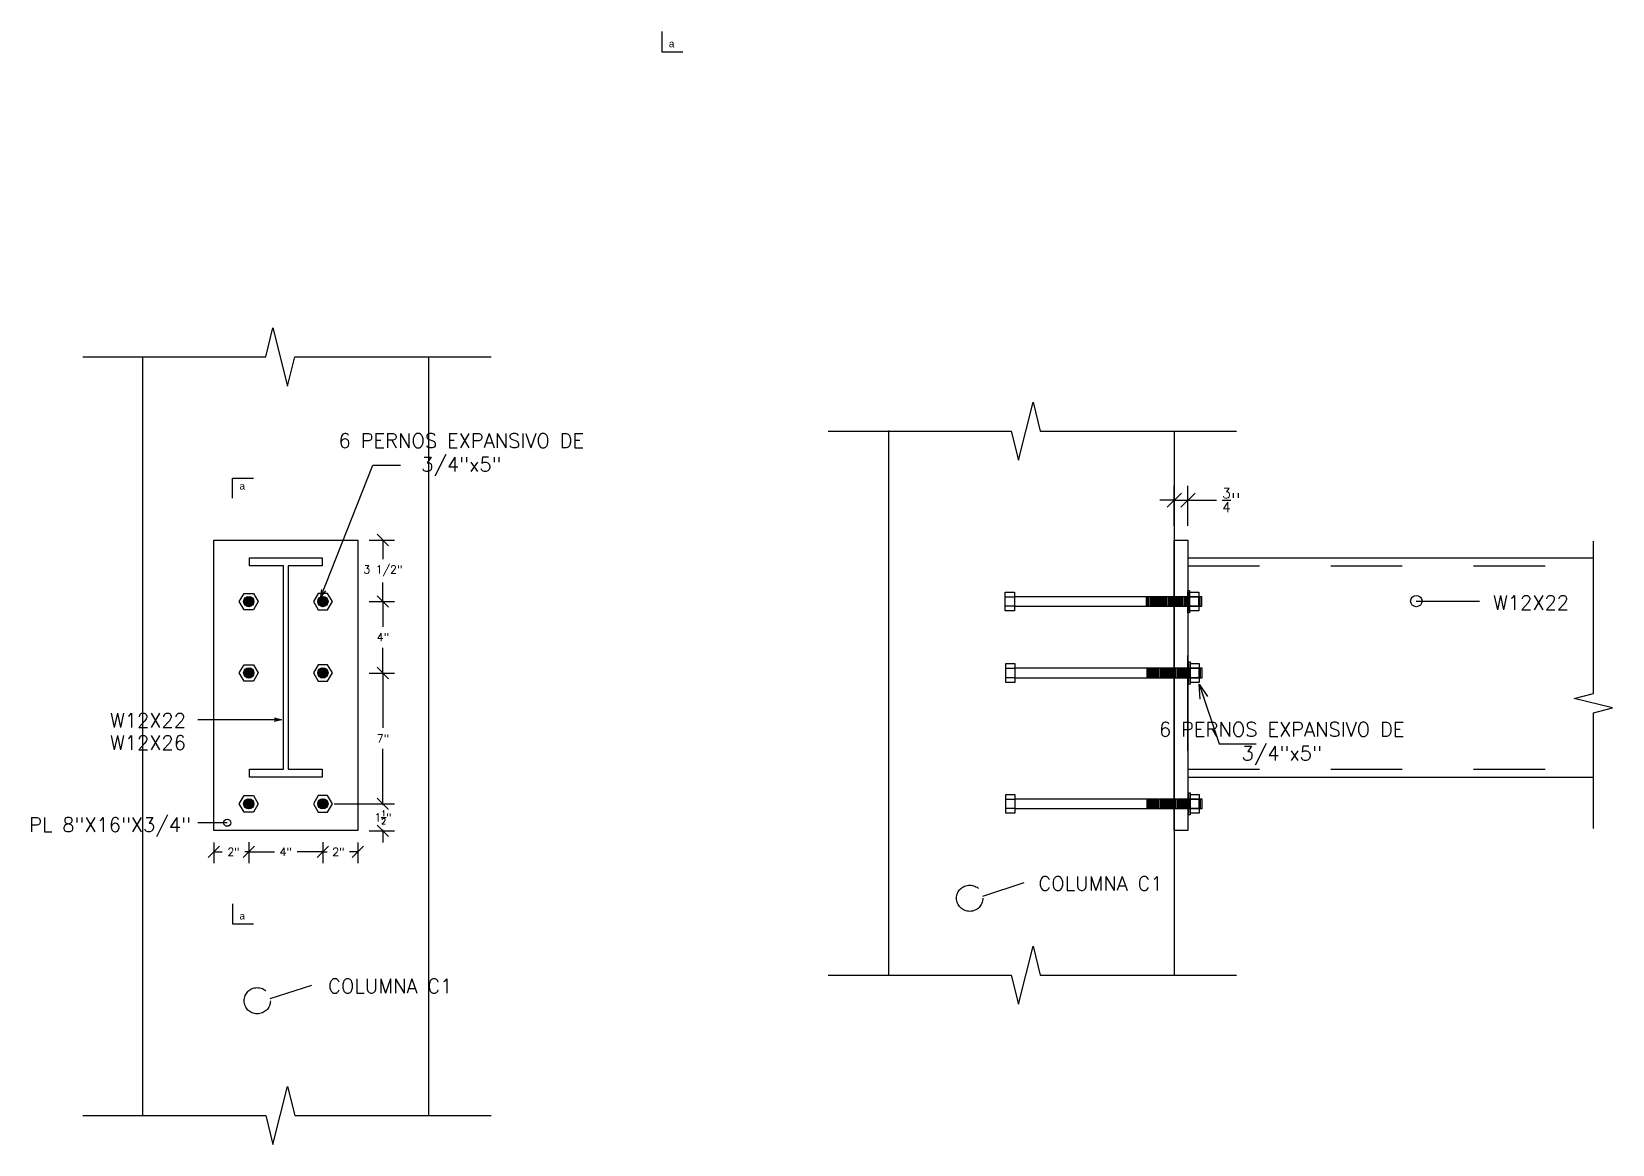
# Model space of a CAD drawing. Header units: metres. Extents: x -44 to 358, y -246 to 48.
# Drawn here: x 143.828 to 146.041, y 10.429 to 11.987 of the extents above; entities that cross this region are included whole.
import ezdxf

# ---------------------------------------------------------------- set-up
doc = ezdxf.new("R2010")
doc.units = ezdxf.units.M
doc.header["$LTSCALE"] = 0.3
doc.header["$PDMODE"] = 3
doc.linetypes.add('DASHED', pattern=[0.75, 0.5, -0.25])
doc.linetypes.add('HIDDEN2', pattern=[4.7625, 3.175, -1.5875])
for name, color, linetype in [('DEFAULT_DEFAULT', 7, 'Continuous'), ('DIMTEXTO', 4, 'Continuous'), ('GEOMETRY_BASE_PLATE', 7, 'Continuous'), ('GEOMETRY_CONNECTORS', 7, 'Continuous'), ('GEOMETRY_MEMBERS', 7, 'Continuous'), ('HATCH', 8, 'Continuous'), ('MEMBERS', 7, 'Continuous'), ('Vigas Perfil', 1, 'Continuous')]:
    doc.layers.add(name, color=color, linetype=linetype)
doc.styles.add('RomanS', font='romans.shx')
doc.styles.add('SMPLEX', font='simplex.shx')
doc.dimstyles.new('BD-08', dxfattribs={"dimscale": 0.08, "dimtxt": 0.14, "dimasz": 0.2, "dimexe": 0.2, "dimexo": 0.2, "dimgap": 0.1, "dimtad": 0, "dimtih": 1, "dimtoh": 1, "dimzin": 0, "dimdsep": 46, "dimtxsty": 'RomanS', "dimblk1": 'OBLIQUE', "dimblk2": 'OBLIQUE', "dimsah": 1, "dimcen": 0.2, "dimclrd": 4, "dimclre": 4, "dimclrt": 4, "dimadec": 0, "dimazin": 0, "dimtfac": 1, "dimtmove": 0, "dimatfit": 3, "dimldrblk": 'OPEN30', "dimfxl": 1, "dimtfill": 1, "dimtolj": 1, "dimtzin": 0, "dimarcsym": 0})
doc.dimstyles.new('D-10', dxfattribs={"dimscale": 0.1, "dimtxt": 0.2, "dimasz": 0.2, "dimexe": 0.2, "dimexo": 0.2, "dimgap": 0.1, "dimtad": 0, "dimtih": 1, "dimtoh": 1, "dimzin": 0, "dimdsep": 46, "dimtxsty": 'SMPLEX', "dimblk1": 'OBLIQUE', "dimblk2": 'OBLIQUE', "dimsah": 1, "dimcen": 0.2, "dimclrd": 4, "dimclre": 4, "dimclrt": 4, "dimadec": 0, "dimazin": 0, "dimtfac": 1, "dimtmove": 0, "dimatfit": 3, "dimldrblk": 'OPEN30', "dimfxl": 0.6, "dimfxlon": 1, "dimtolj": 1, "dimtzin": 0, "dimarcsym": 0})
doc.dimstyles.new('D-5', dxfattribs={"dimscale": 0.05, "dimtxt": 0.2, "dimasz": 0.2, "dimexe": 0.2, "dimexo": 0.2, "dimgap": 0.1, "dimtad": 0, "dimtih": 1, "dimtoh": 1, "dimzin": 0, "dimdsep": 46, "dimtxsty": 'SMPLEX', "dimblk1": 'OBLIQUE', "dimblk2": 'OBLIQUE', "dimsah": 1, "dimcen": 0.2, "dimclrd": 4, "dimclre": 4, "dimclrt": 4, "dimadec": 0, "dimazin": 0, "dimtfac": 1, "dimtmove": 0, "dimatfit": 3, "dimldrblk": 'OPEN30', "dimfxl": 0.2, "dimfxlon": 1, "dimtolj": 1, "dimtzin": 0, "dimarcsym": 0})
pattern_1 = [(315, (-585.2109843, 117.1273242), (-0.0010023238623, -0.0010023238623), [])]
pattern_2 = [(315, (-585.2109843, 117.0273242), (-0.0010023238623, -0.0010023238623), [])]
pattern_3 = [(315, (-585.2109843, 116.8440746), (-0.0010023238623, -0.0010023238623), [])]

# ---------------------------------------------------------------- blocks, each defined once
blk = doc.blocks.new('_OBLIQUE')
at = {"color": 0, "linetype": 'ByBlock'}
blk.add_line((-0.5, -0.5), (0.5, 0.5), dxfattribs=at)
blk = doc.blocks.new('_Open30')
at = {"color": 0, "lineweight": -2}
for p, q in [((-1, 0.27), (0, 0)), ((0, 0), (-1, -0.27)), ((0, 0), (-1, 0))]:
    blk.add_line(p, q, dxfattribs=at)
blk = doc.blocks.new('*D503')
at = {"layer": 'DEFPOINTS', "color": 0, "transparency": 16777216}
for p in [(144.1323, 10.8679, 0.0688), (144.2361, 10.8675, 0.0688), (144.1323, 10.8382)]:
    blk.add_point(p, dxfattribs=at)
at = {"layer": 'DIMTEXTO', "color": 4, "lineweight": -2, "transparency": 16777216}
for p, q in [((144.1323, 10.8519), (144.1323, 10.8222)), ((144.2361, 10.8515), (144.2361, 10.8222)), ((144.1323, 10.8382), (144.1685, 10.8382)), ((144.2361, 10.8382), (144.2, 10.8382))]:
    blk.add_line(p, q, dxfattribs=at)
at = {"layer": 'DIMTEXTO', "color": 4, "lineweight": -2, "transparency": 16777216, "xscale": 0.016, "yscale": 0.016, "zscale": 0.016, "rotation": 180}
blk.add_blockref('_OBLIQUE', (144.1323, 10.8382), dxfattribs=at)
at = {"layer": 'DIMTEXTO', "color": 4, "lineweight": -2, "transparency": 16777216, "xscale": 0.016, "yscale": 0.016, "zscale": 0.016}
blk.add_blockref('_OBLIQUE', (144.2361, 10.8382), dxfattribs=at)
at = {"layer": 'DIMTEXTO', "color": 4, "transparency": 16777216, "insert": (144.1842, 10.8382), "char_height": 0.0112, "attachment_point": 5, "style": 'RomanS', "bg_fill": 3, "box_fill_scale": 1.1, "bg_fill_color": 256, "bg_fill_true_color": 13158600, "bg_fill_transparency": 0}
blk.add_mtext('\\A1;4"', dxfattribs=at)
blk = doc.blocks.new('*D504')
at = {"layer": 'DEFPOINTS', "color": 0, "transparency": 16777216}
for p in [(144.0836, 10.8675, 0.0687), (144.1323, 10.8679, 0.0688), (144.0836, 10.8382)]:
    blk.add_point(p, dxfattribs=at)
at = {"layer": 'DIMTEXTO', "color": 4, "lineweight": -2, "transparency": 16777216}
for p, q in [((144.0836, 10.8515), (144.0836, 10.8222)), ((144.1323, 10.8519), (144.1323, 10.8222)), ((144.0836, 10.8382), (144.0953, 10.8382)), ((144.1323, 10.8382), (144.1268, 10.8382))]:
    blk.add_line(p, q, dxfattribs=at)
at = {"layer": 'DIMTEXTO', "color": 4, "lineweight": -2, "transparency": 16777216, "xscale": 0.016, "yscale": 0.016, "zscale": 0.016, "rotation": 180}
blk.add_blockref('_OBLIQUE', (144.0836, 10.8382), dxfattribs=at)
at = {"layer": 'DIMTEXTO', "color": 4, "lineweight": -2, "transparency": 16777216, "xscale": 0.016, "yscale": 0.016, "zscale": 0.016}
blk.add_blockref('_OBLIQUE', (144.1323, 10.8382), dxfattribs=at)
at = {"layer": 'DIMTEXTO', "color": 4, "transparency": 16777216, "insert": (144.111, 10.8382), "char_height": 0.0112, "attachment_point": 5, "style": 'RomanS', "bg_fill": 3, "box_fill_scale": 1.1, "bg_fill_color": 256, "bg_fill_true_color": 13158600, "bg_fill_transparency": 0}
blk.add_mtext('\\A1;2"', dxfattribs=at)
blk = doc.blocks.new('*D505')
at = {"layer": 'DEFPOINTS', "color": 0, "transparency": 16777216}
for p in [(144.2361, 10.8679, 0.0688), (144.2849, 10.8675, 0.0688), (144.2361, 10.8382)]:
    blk.add_point(p, dxfattribs=at)
at = {"layer": 'DIMTEXTO', "color": 4, "lineweight": -2, "transparency": 16777216}
for p, q in [((144.2361, 10.8519), (144.2361, 10.8222)), ((144.2849, 10.8515), (144.2849, 10.8222)), ((144.2361, 10.8382), (144.2421, 10.8382)), ((144.2849, 10.8382), (144.2736, 10.8382))]:
    blk.add_line(p, q, dxfattribs=at)
at = {"layer": 'DIMTEXTO', "color": 4, "lineweight": -2, "transparency": 16777216, "xscale": 0.016, "yscale": 0.016, "zscale": 0.016, "rotation": 180}
blk.add_blockref('_OBLIQUE', (144.2361, 10.8382), dxfattribs=at)
at = {"layer": 'DIMTEXTO', "color": 4, "lineweight": -2, "transparency": 16777216, "xscale": 0.016, "yscale": 0.016, "zscale": 0.016}
blk.add_blockref('_OBLIQUE', (144.2849, 10.8382), dxfattribs=at)
at = {"layer": 'DIMTEXTO', "color": 4, "transparency": 16777216, "insert": (144.2579, 10.8382), "char_height": 0.0112, "attachment_point": 5, "style": 'RomanS', "bg_fill": 3, "box_fill_scale": 1.1, "bg_fill_color": 256, "bg_fill_true_color": 13158600, "bg_fill_transparency": 0}
blk.add_mtext('\\A1;2"', dxfattribs=at)
blk = doc.blocks.new('*D506')
at = {"layer": 'DEFPOINTS', "color": 0, "transparency": 16777216}
for p in [(144.2849, 11.2748, 0.0163), (144.2849, 11.1886, 0.0163), (144.3202, 11.1886)]:
    blk.add_point(p, dxfattribs=at)
at = {"layer": 'DIMTEXTO', "color": 4, "lineweight": -2, "transparency": 16777216}
for p, q in [((144.3009, 11.2748), (144.3362, 11.2748)), ((144.3202, 11.2748), (144.3202, 11.2482)), ((144.3202, 11.1886), (144.3202, 11.2152)), ((144.3009, 11.1886), (144.3362, 11.1886))]:
    blk.add_line(p, q, dxfattribs=at)
at = {"layer": 'DIMTEXTO', "color": 4, "lineweight": -2, "transparency": 16777216, "xscale": 0.016, "yscale": 0.016, "zscale": 0.016}
for p, rotation in [((144.3202, 11.2748), 90), ((144.3202, 11.1886), 270)]:
    blk.add_blockref('_OBLIQUE', p, dxfattribs=dict(at, rotation=rotation))
at = {"layer": 'DIMTEXTO', "color": 4, "transparency": 16777216, "insert": (144.3202, 11.2317), "char_height": 0.0112, "attachment_point": 5, "style": 'RomanS', "bg_fill": 3, "box_fill_scale": 1.1, "bg_fill_color": 256, "bg_fill_true_color": 13158600, "bg_fill_transparency": 0}
blk.add_mtext('\\A1;3 1/2"', dxfattribs=at)
blk = doc.blocks.new('*D507')
at = {"layer": 'DEFPOINTS', "color": 0, "transparency": 16777216}
for p in [(144.2849, 11.1886, 0.0163), (144.2849, 11.0886, 0.0163), (144.3202, 11.0886)]:
    blk.add_point(p, dxfattribs=at)
at = {"layer": 'DIMTEXTO', "color": 4, "lineweight": -2, "transparency": 16777216}
for p, q in [((144.3009, 11.1886), (144.3362, 11.1886)), ((144.3202, 11.1886), (144.3202, 11.1533)), ((144.3202, 11.0886), (144.3202, 11.124)), ((144.3009, 11.0886), (144.3362, 11.0886))]:
    blk.add_line(p, q, dxfattribs=at)
at = {"layer": 'DIMTEXTO', "color": 4, "lineweight": -2, "transparency": 16777216, "xscale": 0.016, "yscale": 0.016, "zscale": 0.016}
for p, rotation in [((144.3202, 11.1886), 90), ((144.3202, 11.0886), 270)]:
    blk.add_blockref('_OBLIQUE', p, dxfattribs=dict(at, rotation=rotation))
at = {"layer": 'DIMTEXTO', "color": 4, "transparency": 16777216, "insert": (144.3202, 11.1386), "char_height": 0.0112, "attachment_point": 5, "style": 'RomanS', "bg_fill": 3, "box_fill_scale": 1.1, "bg_fill_color": 256, "bg_fill_true_color": 13158600, "bg_fill_transparency": 0}
blk.add_mtext('\\A1;4"', dxfattribs=at)
blk = doc.blocks.new('*D508')
at = {"layer": 'DEFPOINTS', "color": 0, "transparency": 16777216}
for p in [(144.2849, 11.0886, 0.0163), (144.3202, 11.0886), (144.2361, 10.9054, 0.0163)]:
    blk.add_point(p, dxfattribs=at)
at = {"layer": 'DIMTEXTO', "color": 4, "lineweight": -2, "transparency": 16777216}
for p, q in [((144.3009, 11.0886), (144.3362, 11.0886)), ((144.3202, 11.0886), (144.3202, 11.0117)), ((144.3202, 10.9054), (144.3202, 10.9824)), ((144.2521, 10.9054), (144.3362, 10.9054))]:
    blk.add_line(p, q, dxfattribs=at)
at = {"layer": 'DIMTEXTO', "color": 4, "lineweight": -2, "transparency": 16777216, "xscale": 0.016, "yscale": 0.016, "zscale": 0.016}
for p, rotation in [((144.3202, 11.0886), 90), ((144.3202, 10.9054), 270)]:
    blk.add_blockref('_OBLIQUE', p, dxfattribs=dict(at, rotation=rotation))
at = {"layer": 'DIMTEXTO', "color": 4, "transparency": 16777216, "insert": (144.3202, 10.997), "char_height": 0.0112, "attachment_point": 5, "style": 'RomanS', "bg_fill": 3, "box_fill_scale": 1.1, "bg_fill_color": 256, "bg_fill_true_color": 13158600, "bg_fill_transparency": 0}
blk.add_mtext('\\A1;7"', dxfattribs=at)
blk = doc.blocks.new('*D509')
at = {"layer": 'DEFPOINTS', "color": 0, "transparency": 16777216}
for p in [(144.2361, 10.9054, 0.0163), (144.2849, 10.8675, 0.0163)]:
    blk.add_point(p, dxfattribs=at)
at = {"layer": 'DIMTEXTO', "color": 4, "lineweight": -2, "transparency": 16777216}
for p, q in [((144.3202, 10.9054), (144.3202, 10.9214)), ((144.2521, 10.9054), (144.3362, 10.9054)), ((144.3202, 10.9054), (144.3202, 10.9036)), ((144.3009, 10.8675), (144.3362, 10.8675)), ((144.3202, 10.8675), (144.3202, 10.8693)), ((144.3202, 10.8675), (144.3202, 10.8515))]:
    blk.add_line(p, q, dxfattribs=at)
at = {"layer": 'DIMTEXTO', "color": 4, "lineweight": -2, "transparency": 16777216, "xscale": 0.016, "yscale": 0.016, "zscale": 0.016}
for p, rotation in [((144.3202, 10.9054), 270), ((144.3202, 10.8675), 90)]:
    blk.add_blockref('_OBLIQUE', p, dxfattribs=dict(at, rotation=rotation))
at = {"layer": 'DIMTEXTO', "color": 4, "transparency": 16777216, "insert": (144.3202, 10.8865), "char_height": 0.0112, "attachment_point": 5, "style": 'RomanS', "bg_fill": 3, "box_fill_scale": 1.1, "bg_fill_color": 256, "bg_fill_true_color": 13158600, "bg_fill_transparency": 0}
blk.add_mtext('\\A1;1{\\H0.7x;\\S1/2;}"', dxfattribs=at)
at = {"layer": 'DEFPOINTS', "color": 0, "transparency": 16777216}
blk.add_point((144.3202, 10.8675), dxfattribs=at)
blk = doc.blocks.new('*D511')
at = {"layer": 'DEFPOINTS', "color": 0, "transparency": 16777216}
for p in [(145.4471, 11.3306), (145.428, 11.2748), (145.4471, 11.2748)]:
    blk.add_point(p, dxfattribs=at)
at = {"layer": 'DIMTEXTO', "color": 4, "lineweight": -2, "transparency": 16777216}
for p, q in [((145.428, 11.3306), (145.408, 11.3306)), ((145.428, 11.2948), (145.428, 11.3506)), ((145.428, 11.3306), (145.4471, 11.3306)), ((145.4471, 11.2948), (145.4471, 11.3506)), ((145.4471, 11.3306), (145.4871, 11.3306))]:
    blk.add_line(p, q, dxfattribs=at)
at = {"layer": 'DIMTEXTO', "color": 4, "lineweight": -2, "transparency": 16777216, "xscale": 0.02, "yscale": 0.02, "zscale": 0.02}
blk.add_blockref('_OBLIQUE', (145.428, 11.3306), dxfattribs=at)
at = {"layer": 'DIMTEXTO', "color": 4, "lineweight": -2, "transparency": 16777216, "xscale": 0.02, "yscale": 0.02, "zscale": 0.02, "rotation": 180}
blk.add_blockref('_OBLIQUE', (145.4471, 11.3306), dxfattribs=at)
at = {"layer": 'DIMTEXTO', "color": 4, "transparency": 16777216, "insert": (145.5079, 11.3306), "char_height": 0.02, "attachment_point": 5, "style": 'SMPLEX'}
blk.add_mtext('\\A1;{\\H0.7x;\\S3/4;}"', dxfattribs=at)

msp = doc.modelspace()

# ---------------------------------------------------------------- hatches: boundary and pattern name
at = {"layer": 'HATCH'}
h = msp.add_hatch(dxfattribs=at)
h.set_pattern_fill('ANSI31', color=8, scale=0.01134, style=0)
h.set_pattern_definition(pattern_1)
h.paths.add_polyline_path([(144.1251202, 11.1886491), (144.139522, 11.1886491, -1)])
h.paths.add_polyline_path([(144.139522, 11.1886491), (144.1251202, 11.1886491, -1)])
h = msp.add_hatch(dxfattribs=at)
h.set_pattern_fill('ANSI31', color=8, scale=0.01134, style=0)
h.set_pattern_definition(pattern_1)
h.paths.add_polyline_path([(144.243347, 11.1886491), (144.2289452, 11.1886491, 1)])
h.paths.add_polyline_path([(144.2289452, 11.1886491), (144.243347, 11.1886491, 1)])
h = msp.add_hatch(dxfattribs=at)
h.set_pattern_fill('ANSI31', color=8, scale=0.01134, style=0)
h.set_pattern_definition(pattern_2)
h.paths.add_polyline_path([(144.1251202, 11.0886491), (144.139522, 11.0886491, -1)])
h.paths.add_polyline_path([(144.139522, 11.0886491), (144.1251202, 11.0886491, -1)])
h = msp.add_hatch(dxfattribs=at)
h.set_pattern_fill('ANSI31', color=8, scale=0.01134, style=0)
h.set_pattern_definition(pattern_2)
h.paths.add_polyline_path([(144.243347, 11.0886491), (144.2289452, 11.0886491, 1)])
h.paths.add_polyline_path([(144.2289452, 11.0886491), (144.243347, 11.0886491, 1)])
h = msp.add_hatch(dxfattribs=at)
h.set_pattern_fill('ANSI31', color=8, scale=0.01134, style=0)
h.set_pattern_definition(pattern_3)
h.paths.add_polyline_path([(144.1251202, 10.9053996), (144.139522, 10.9053996, -1)])
h.paths.add_polyline_path([(144.139522, 10.9053996), (144.1251202, 10.9053996, -1)])
h = msp.add_hatch(dxfattribs=at)
h.set_pattern_fill('ANSI31', color=8, scale=0.01134, style=0)
h.set_pattern_definition(pattern_3)
h.paths.add_polyline_path([(144.243347, 10.9053996), (144.2289452, 10.9053996, 1)])
h.paths.add_polyline_path([(144.2289452, 10.9053996), (144.243347, 10.9053996, 1)])

# ---------------------------------------------------------------- linework, layer by layer
at = {"layer": 'DEFAULT_DEFAULT', "color": 31, "linetype": 'Continuous', "ltscale": 0.1}
for p, q in [((145.1913208, 11.2018651), (145.2041795, 11.2018651)), ((145.1913208, 11.1754332), (145.1913208, 11.2018651)), ((145.2041795, 11.2018651), (145.2041795, 11.1754332)), ((145.447067, 11.2042225), (145.4494959, 11.2042225)), ((145.447067, 11.1730758), (145.447067, 11.2042225)), ((145.4494959, 11.2042225), (145.4494959, 11.1730758)), ((145.4494959, 11.2018651), (145.4623547, 11.2018651)), ((145.4494959, 11.1754332), (145.4494959, 11.2018651)), ((145.4623547, 11.2018651), (145.4623547, 11.1754332)), ((145.1913208, 11.1952571), (145.2041795, 11.1952571)), ((145.1913208, 11.1820412), (145.1913208, 11.1952571)), ((145.2041795, 11.1820412), (145.1913208, 11.1820412)), ((145.2041795, 11.1754332), (145.1913208, 11.1754332)), ((145.2041795, 11.1957929), (145.447067, 11.1957929)), ((145.2041795, 11.1952571), (145.2041795, 11.1820412)), ((145.447067, 11.1815054), (145.2041795, 11.1815054)), ((145.3892264, 11.1815054), (145.3892264, 11.1957929)), ((145.3911316, 11.1815054), (145.3911316, 11.1957929)), ((145.3930365, 11.1815054), (145.3930365, 11.1957929)), ((145.3949414, 11.1815054), (145.3949414, 11.1957929)), ((145.3968466, 11.1815054), (145.3968466, 11.1957929)), ((145.3987515, 11.1815054), (145.3987515, 11.1957929)), ((145.4006564, 11.1815054), (145.4006564, 11.1957929)), ((145.4025616, 11.1815054), (145.4025616, 11.1957929)), ((145.4044665, 11.1815054), (145.4044665, 11.1957929)), ((145.4063714, 11.1815054), (145.4063714, 11.1957929)), ((145.4082766, 11.1815054), (145.4082766, 11.1957929)), ((145.4101815, 11.1815054), (145.4101815, 11.1957929)), ((145.4120864, 11.1815054), (145.4120864, 11.1957929)), ((145.4139916, 11.1815054), (145.4139916, 11.1957929)), ((145.4158965, 11.1815054), (145.4158965, 11.1957929)), ((145.4178014, 11.1815054), (145.4178014, 11.1957929)), ((145.4197066, 11.1815054), (145.4197066, 11.1957929)), ((145.4216115, 11.1815054), (145.4216115, 11.1957929)), ((145.4235164, 11.1815054), (145.4235164, 11.1957929)), ((145.4254216, 11.1815054), (145.4254216, 11.1957929)), ((145.4273265, 11.1815054), (145.4273265, 11.1957929)), ((145.4292314, 11.1815054), (145.4292314, 11.1957929)), ((145.4311366, 11.1815054), (145.4311366, 11.1957929)), ((145.4330415, 11.1815054), (145.4330415, 11.1957929)), ((145.4349464, 11.1815054), (145.4349464, 11.1957929)), ((145.4368516, 11.1815054), (145.4368516, 11.1957929)), ((145.4387565, 11.1815054), (145.4387565, 11.1957929)), ((145.4406614, 11.1815054), (145.4406614, 11.1957929)), ((145.4425666, 11.1815054), (145.4425666, 11.1957929)), ((145.4444715, 11.1815054), (145.4444715, 11.1957929)), ((145.4463764, 11.1815054), (145.4463764, 11.1957929)), ((145.447067, 11.1957929), (145.447067, 11.1815054)), ((145.4494959, 11.1952571), (145.4623547, 11.1952571)), ((145.4494959, 11.1820412), (145.4494959, 11.1952571)), ((145.4623547, 11.1820412), (145.4494959, 11.1820412)), ((145.4623547, 11.1754332), (145.4494959, 11.1754332)), ((145.4623547, 11.1957929), (145.4659265, 11.1957929)), ((145.4623547, 11.1815054), (145.4623547, 11.1957929)), ((145.4623547, 11.1952571), (145.4623547, 11.1820412)), ((145.4659265, 11.1815054), (145.4623547, 11.1815054)), ((145.4640216, 11.1815054), (145.4640216, 11.1957929)), ((145.4659265, 11.1957929), (145.4659265, 11.1815054)), ((145.4494959, 11.1730758), (145.447067, 11.1730758)), ((145.1920114, 11.1018651), (145.2048701, 11.1018651)), ((145.1920114, 11.0754332), (145.1920114, 11.1018651)), ((145.1920114, 11.0952571), (145.2048701, 11.0952571)), ((145.1920114, 11.0820412), (145.1920114, 11.0952571)), ((145.2048701, 11.1018651), (145.2048701, 11.0754332)), ((145.2048701, 11.0957929), (145.4477576, 11.0957929)), ((145.2048701, 11.0952571), (145.2048701, 11.0820412)), ((145.389917, 11.0815054), (145.389917, 11.0957929)), ((145.3918222, 11.0815054), (145.3918222, 11.0957929)), ((145.3937271, 11.0815054), (145.3937271, 11.0957929)), ((145.395632, 11.0815054), (145.395632, 11.0957929)), ((145.3975372, 11.0815054), (145.3975372, 11.0957929)), ((145.3994421, 11.0815054), (145.3994421, 11.0957929)), ((145.401347, 11.0815054), (145.401347, 11.0957929)), ((145.4032522, 11.0815054), (145.4032522, 11.0957929)), ((145.4051571, 11.0815054), (145.4051571, 11.0957929)), ((145.407062, 11.0815054), (145.407062, 11.0957929)), ((145.4089672, 11.0815054), (145.4089672, 11.0957929)), ((145.4108721, 11.0815054), (145.4108721, 11.0957929)), ((145.412777, 11.0815054), (145.412777, 11.0957929)), ((145.4146822, 11.0815054), (145.4146822, 11.0957929)), ((145.4165871, 11.0815054), (145.4165871, 11.0957929)), ((145.418492, 11.0815054), (145.418492, 11.0957929)), ((145.4203972, 11.0815054), (145.4203972, 11.0957929)), ((145.4223021, 11.0815054), (145.4223021, 11.0957929)), ((145.424207, 11.0815054), (145.424207, 11.0957929)), ((145.4261122, 11.0815054), (145.4261122, 11.0957929)), ((145.4280171, 11.0815054), (145.4280171, 11.0957929)), ((145.429922, 11.0815054), (145.429922, 11.0957929)), ((145.4318272, 11.0815054), (145.4318272, 11.0957929)), ((145.4337321, 11.0815054), (145.4337321, 11.0957929)), ((145.435637, 11.0815054), (145.435637, 11.0957929)), ((145.4375422, 11.0815054), (145.4375422, 11.0957929)), ((145.4394471, 11.0815054), (145.4394471, 11.0957929)), ((145.441352, 11.0815054), (145.441352, 11.0957929)), ((145.4432572, 11.0815054), (145.4432572, 11.0957929)), ((145.4451621, 11.0815054), (145.4451621, 11.0957929)), ((145.447067, 11.0815054), (145.447067, 11.0957929)), ((145.4477576, 11.1042225), (145.4501865, 11.1042225)), ((145.4477576, 11.0730758), (145.4477576, 11.1042225)), ((145.4477576, 11.0957929), (145.4477576, 11.0815054)), ((145.4501865, 11.1042225), (145.4501865, 11.0730758)), ((145.4501865, 11.1018651), (145.4630453, 11.1018651)), ((145.4501865, 11.0754332), (145.4501865, 11.1018651)), ((145.4501865, 11.0952571), (145.4630453, 11.0952571)), ((145.4501865, 11.0820412), (145.4501865, 11.0952571)), ((145.4630453, 11.1018651), (145.4630453, 11.0754332)), ((145.4630453, 11.0957929), (145.4666171, 11.0957929)), ((145.4630453, 11.0815054), (145.4630453, 11.0957929)), ((145.4630453, 11.0952571), (145.4630453, 11.0820412)), ((145.4647122, 11.0815054), (145.4647122, 11.0957929)), ((145.4666171, 11.0957929), (145.4666171, 11.0815054)), ((145.2048701, 11.0820412), (145.1920114, 11.0820412)), ((145.2048701, 11.0754332), (145.1920114, 11.0754332)), ((145.4477576, 11.0815054), (145.2048701, 11.0815054)), ((145.4501865, 11.0730758), (145.4477576, 11.0730758)), ((145.4630453, 11.0820412), (145.4501865, 11.0820412)), ((145.4630453, 11.0754332), (145.4501865, 11.0754332)), ((145.4666171, 11.0815054), (145.4630453, 11.0815054)), ((145.1920114, 10.9186155), (145.2048701, 10.9186155)), ((145.1920114, 10.8921836), (145.1920114, 10.9186155)), ((145.1920114, 10.9120075), (145.2048701, 10.9120075)), ((145.1920114, 10.8987916), (145.1920114, 10.9120075)), ((145.2048701, 10.9186155), (145.2048701, 10.8921836)), ((145.2048701, 10.9125433), (145.4477576, 10.9125433)), ((145.2048701, 10.9120075), (145.2048701, 10.8987916)), ((145.389917, 10.8982558), (145.389917, 10.9125433)), ((145.3918222, 10.8982558), (145.3918222, 10.9125433)), ((145.3937271, 10.8982558), (145.3937271, 10.9125433)), ((145.395632, 10.8982558), (145.395632, 10.9125433)), ((145.3975372, 10.8982558), (145.3975372, 10.9125433)), ((145.3994421, 10.8982558), (145.3994421, 10.9125433)), ((145.401347, 10.8982558), (145.401347, 10.9125433)), ((145.4032522, 10.8982558), (145.4032522, 10.9125433)), ((145.4051571, 10.8982558), (145.4051571, 10.9125433)), ((145.407062, 10.8982558), (145.407062, 10.9125433)), ((145.4089672, 10.8982558), (145.4089672, 10.9125433)), ((145.4108721, 10.8982558), (145.4108721, 10.9125433)), ((145.412777, 10.8982558), (145.412777, 10.9125433)), ((145.4146822, 10.8982558), (145.4146822, 10.9125433)), ((145.4165871, 10.8982558), (145.4165871, 10.9125433)), ((145.418492, 10.8982558), (145.418492, 10.9125433)), ((145.4203972, 10.8982558), (145.4203972, 10.9125433)), ((145.4223021, 10.8982558), (145.4223021, 10.9125433)), ((145.424207, 10.8982558), (145.424207, 10.9125433)), ((145.4261122, 10.8982558), (145.4261122, 10.9125433)), ((145.4280171, 10.8982558), (145.4280171, 10.9125433)), ((145.429922, 10.8982558), (145.429922, 10.9125433)), ((145.4318272, 10.8982558), (145.4318272, 10.9125433)), ((145.4337321, 10.8982558), (145.4337321, 10.9125433)), ((145.435637, 10.8982558), (145.435637, 10.9125433)), ((145.4375422, 10.8982558), (145.4375422, 10.9125433)), ((145.4394471, 10.8982558), (145.4394471, 10.9125433)), ((145.441352, 10.8982558), (145.441352, 10.9125433)), ((145.4432572, 10.8982558), (145.4432572, 10.9125433)), ((145.4451621, 10.8982558), (145.4451621, 10.9125433)), ((145.447067, 10.8982558), (145.447067, 10.9125433)), ((145.4477576, 10.920973), (145.4501865, 10.920973)), ((145.4477576, 10.8898262), (145.4477576, 10.920973)), ((145.4477576, 10.9125433), (145.4477576, 10.8982558)), ((145.4501865, 10.920973), (145.4501865, 10.8898262)), ((145.4501865, 10.9186155), (145.4630453, 10.9186155)), ((145.4501865, 10.8921836), (145.4501865, 10.9186155)), ((145.4501865, 10.9120075), (145.4630453, 10.9120075)), ((145.4501865, 10.8987916), (145.4501865, 10.9120075)), ((145.4630453, 10.9186155), (145.4630453, 10.8921836)), ((145.4630453, 10.9125433), (145.4666171, 10.9125433)), ((145.4630453, 10.8982558), (145.4630453, 10.9125433)), ((145.4630453, 10.9120075), (145.4630453, 10.8987916)), ((145.4647122, 10.8982558), (145.4647122, 10.9125433)), ((145.4666171, 10.9125433), (145.4666171, 10.8982558)), ((145.2048701, 10.8987916), (145.1920114, 10.8987916)), ((145.2048701, 10.8921836), (145.1920114, 10.8921836)), ((145.4477576, 10.8982558), (145.2048701, 10.8982558)), ((145.4501865, 10.8898262), (145.4477576, 10.8898262)), ((145.4630453, 10.8987916), (145.4501865, 10.8987916)), ((145.4630453, 10.8921836), (145.4501865, 10.8921836)), ((145.4666171, 10.8982558), (145.4630453, 10.8982558))]:
    msp.add_line(p, q, dxfattribs=at)
at = {"layer": 'DEFAULT_DEFAULT', "color": 31, "linetype": 'DASHED', "ltscale": 0.1}
for p, q in [((145.447067, 11.1957929), (145.4623547, 11.1957929)), ((145.447067, 11.1815054), (145.447067, 11.1957929)), ((145.4623547, 11.1815054), (145.447067, 11.1815054)), ((145.4623547, 11.1957929), (145.4623547, 11.1815054)), ((145.4477576, 11.0957929), (145.4630453, 11.0957929)), ((145.4477576, 11.0815054), (145.4477576, 11.0957929)), ((145.4630453, 11.0957929), (145.4630453, 11.0815054)), ((145.4630453, 11.0815054), (145.4477576, 11.0815054)), ((145.4477576, 10.9125433), (145.4630453, 10.9125433)), ((145.4477576, 10.8982558), (145.4477576, 10.9125433)), ((145.4630453, 10.9125433), (145.4630453, 10.8982558)), ((145.4630453, 10.8982558), (145.4477576, 10.8982558))]:
    msp.add_line(p, q, dxfattribs=at)
at = {"layer": 'DIMTEXTO', "color": 6}
for p, q in [((144.7104392, 11.9866716, 0.0055431), (144.7104392, 11.9585483, 0.0055431)), ((144.7104392, 11.9585483, 0.0055431), (144.7398746, 11.9585483, 0.0055431)), ((144.1093979, 11.3334155, 0.0055431), (144.1093979, 11.3615388, 0.0055431)), ((144.1093979, 11.3615388, 0.0055431), (144.1388332, 11.3615388, 0.0055431)), ((144.1093979, 10.7654241, 0.0055431), (144.1093979, 10.7373008, 0.0055431)), ((144.1093979, 10.7373008, 0.0055431), (144.1388332, 10.7373008, 0.0055431))]:
    msp.add_line(p, q, dxfattribs=at)
at = {"layer": 'DIMTEXTO'}
msp.add_line((144.3060432, 11.3796418, 0.0275833), (144.3449254, 11.3796418, 0.0275833), dxfattribs=at)
at = {"layer": 'DIMTEXTO', "linetype": 'HIDDEN2'}
for p, q in [((145.1598024, 10.7761946, 0.01224), (145.2180565, 10.7952684, -0.0314944)), ((144.1623677, 10.6326454, 0.01224), (144.2206219, 10.6517193, -0.0314944))]:
    msp.add_line(p, q, dxfattribs=at)
at = {"layer": 'DIMTEXTO', "linetype": 'HIDDEN2', "ltscale": 0.02}
for centre in [(145.141644, 10.7732522, 0.01224), (144.1442094, 10.6297031, 0.01224)]:
    msp.add_circle(centre, 0.0183952, dxfattribs=at)
at = {"layer": 'GEOMETRY_BASE_PLATE', "color": 139, "linetype": 'Continuous', "ltscale": 0.1}
for p, q in [((145.0280126, 11.4279946), (145.0280126, 10.6653306)), ((145.428017, 11.4273307), (145.428017, 10.6653306))]:
    msp.add_line(p, q, dxfattribs=at)
at = {"layer": 'GEOMETRY_CONNECTORS', "color": 82, "linetype": 'Continuous', "ltscale": 0.1}
for p, q in [((145.428017, 10.8678996), (145.428017, 11.2747616)), ((145.428017, 11.2747616), (145.447067, 11.2747616)), ((145.447067, 11.2747616), (145.447067, 10.8678996)), ((145.447067, 10.8678996), (145.428017, 10.8678996))]:
    msp.add_line(p, q, dxfattribs=at)
at = {"layer": 'GEOMETRY_MEMBERS', "color": 141, "linetype": 'Continuous', "ltscale": 0.1}
for p, q in [((146.0146366, 11.0596657), (146.0146366, 11.2731999)), ((145.447067, 10.9796557), (145.447067, 11.1130057)), ((145.9879666, 11.0529982), (146.0146366, 11.0596657)), ((146.0413066, 11.0396632), (145.9879666, 11.0529982)), ((146.0146366, 11.0329957), (146.0413066, 11.0396632)), ((146.0146366, 10.8708647), (146.0146366, 11.0329957))]:
    msp.add_line(p, q, dxfattribs=at)
at = {"layer": 'GEOMETRY_MEMBERS', "color": 141, "linetype": 'DASHED', "ltscale": 0.1}
for p, q in [((145.447067, 11.2386491), (146.0029527, 11.2386491)), ((145.447067, 10.9540121), (146.0146366, 10.9540121))]:
    msp.add_line(p, q, dxfattribs=at)
at = {"layer": 'HATCH'}
for p, q in [((143.9842314, 10.4692038), (143.9842314, 11.531079)), ((144.3842358, 10.4692038), (144.3842358, 11.531079))]:
    msp.add_line(p, q, dxfattribs=at)
at = {"layer": 'HATCH', "color": 1}
for points in [[(144.1455643, 11.1886491), (144.1389427, 11.1771802), (144.1256995, 11.1771802), (144.1190779, 11.1886491), (144.1256995, 11.2001181), (144.1389427, 11.2001181)], [(144.2229029, 11.1886491), (144.2295245, 11.1771802), (144.2427677, 11.1771802), (144.2493893, 11.1886491), (144.2427677, 11.2001181), (144.2295245, 11.2001181)], [(144.1455643, 11.0886491), (144.1389427, 11.0771802), (144.1256995, 11.0771802), (144.1190779, 11.0886491), (144.1256995, 11.1001181), (144.1389427, 11.1001181)], [(144.2229029, 11.0886491), (144.2295245, 11.0771802), (144.2427677, 11.0771802), (144.2493893, 11.0886491), (144.2427677, 11.1001181), (144.2295245, 11.1001181)], [(144.1455643, 10.9053996), (144.1389427, 10.8939306), (144.1256995, 10.8939306), (144.1190779, 10.9053996), (144.1256995, 10.9168685), (144.1389427, 10.9168685)], [(144.2229029, 10.9053996), (144.2295245, 10.8939306), (144.2427677, 10.8939306), (144.2493893, 10.9053996), (144.2427677, 10.9168685), (144.2295245, 10.9168685)]]:
    msp.add_lwpolyline(points, close=True, dxfattribs=at)
at = {"layer": 'HATCH', "color": 8}
for centre in [(144.1323211, 11.1886491), (144.2361461, 11.1886491), (144.1323211, 11.0886491), (144.2361461, 11.0886491), (144.1323211, 10.9053996), (144.2361461, 10.9053996)]:
    msp.add_circle(centre, 0.0072009, dxfattribs=at)
at = {"layer": 'MEMBERS', "color": 5, "linetype": 'Continuous', "ltscale": 0.1}
for points in [[(143.8998444, 11.531079), (144.1560413, 11.531079), (144.1662015, 11.5717188), (144.1865213, 11.4904389), (144.1966814, 11.531079), (144.4715414, 11.531079)], [(144.9436257, 11.4273307), (145.1998226, 11.4273307), (145.2099827, 11.3866909), (145.2303025, 11.4679708), (145.2404627, 11.4273307), (145.5153227, 11.4273307)], [(144.9436257, 10.6653306), (145.1998226, 10.6653306), (145.2099827, 10.6246908), (145.2303025, 10.7059708), (145.2404627, 10.6653306), (145.5153227, 10.6653306)], [(143.8998444, 10.4692038), (144.1560413, 10.4692038), (144.1662015, 10.428564), (144.1865213, 10.5098439), (144.1966814, 10.4692038), (144.4715414, 10.4692038)]]:
    msp.add_lwpolyline(points, dxfattribs=at)
at = {"layer": 'Vigas Perfil'}
for p, q in [((145.447067, 11.2497616), (146.0146366, 11.2497616)), ((145.447067, 10.9428996), (146.0146366, 10.9428996))]:
    msp.add_line(p, q, dxfattribs=at)
at = {"layer": 'Vigas Perfil', "color": 3}
msp.add_lwpolyline([(144.0835836, 11.2747616), (144.2848836, 11.2747616), (144.2848836, 10.8678996), (144.0835836, 10.8678996)], close=True, dxfattribs=at)
at = {"layer": 'Vigas Perfil'}
msp.add_lwpolyline([(144.1335836, 10.9540121), (144.1810586, 10.9540121), (144.1810586, 11.2386491), (144.1335836, 11.2386491), (144.1335836, 11.2497616), (144.2348836, 11.2497616), (144.2348836, 11.2386491), (144.1874086, 11.2386491), (144.1874086, 10.9540121), (144.2348836, 10.9540121), (144.2348836, 10.9428996), (144.1335836, 10.9428996), (144.1335836, 10.9540121)], dxfattribs=at)

# ---------------------------------------------------------------- texts
at = {"layer": 'DIMTEXTO', "color": 4, "attachment_point": 5, "style": 'SMPLEX'}
for s, insert, char_height in [('\\A1;{\\fArial|b0|i0|c0|p34;a}', (144.7242406, 11.9696949, 0.0055431), 0.01), ('\\A1;6 PERNOS EXPANSIVO DE\\P3/4"x5" ', (144.4299005, 11.3939837, 0.0055431), 0.02), ('\\A1;{\\fArial|b0|i0|c0|p34;a}', (144.1231992, 11.3503922, 0.0055431), 0.01), ('\\A1;W12X22', (145.9274524, 11.1870471), 0.02), ('\\A1;W12X22', (143.9912845, 11.0221819, 0.0055431), 0.02), ('\\A1;W12X26', (143.9912845, 10.9909002, 0.0055431), 0.02), ('\\A1;6 PERNOS EXPANSIVO DE\\P3/4"x5" ', (145.5783615, 10.9895885, 0.0055431), 0.02), ('\\A1;PL 8"X16"X3/4"', (143.9380752, 10.8727586, -0.082788), 0.02), ('\\A1;COLUMNA C1', (145.324698, 10.7938666, -0.0314944), 0.02), ('\\A1;{\\fArial|b0|i0|c0|p34;a}', (144.1231992, 10.7484474, 0.0055431), 0.01), ('\\A1;COLUMNA C1', (144.3303844, 10.6503175, -0.0314944), 0.02)]:
    msp.add_mtext(s, dxfattribs=dict(at, insert=insert, char_height=char_height))

# ---------------------------------------------------------------- dimensions: what is measured, and where the dimension line sits
at = {"layer": 'DIMTEXTO'}
dim = msp.add_linear_dim(base=(145.447067, 11.3306417), p1=(145.428017, 11.2747616), p2=(145.447067, 11.2747616), angle=180, text='{\\H0.7x;\\S3/4;}"', dimstyle='D-10', dxfattribs=at)
dim.commit()
dim.dimension.update_dxf_attribs({"geometry": '*D511', "text_midpoint": (145.5078766, 11.3306417)})

# ---------------------------------------------------------------- leaders
msp.add_leader([(145.766819, 11.1893334), (145.8551445, 11.1893334)], dimstyle='BD-08', override={"dimldrblk": 'DotBlank'}, dxfattribs=at)
msp.add_leader([(145.4630453, 11.0728297), (145.4907671, 10.9894035), (145.5425789, 10.9894035)], dimstyle='D-10', dxfattribs=at)
at = {"layer": 'DIMTEXTO', "lineweight": -2}
msp.add_leader([(144.1780159, 11.0231748, -0.0004424), (144.0609665, 11.0231748, -0.0004424)], dimstyle='D-5', override={"dimgap": 0.1, "dimtad": 0}, dxfattribs=at)

# ---------------------------------------------------------------- next in the draw order: dimensions: what is measured, and where the dimension line sits
at = {"layer": 'DIMTEXTO'}
dim = msp.add_linear_dim(base=(144.3202235, 11.1886491, -0.0163241), p1=(144.2848836, 11.2747616), p2=(144.2848836, 11.1886491), angle=90, text='3 1/2"', dimstyle='BD-08', dxfattribs=at)
dim.commit()
dim.dimension.update_dxf_attribs({"geometry": '*D506', "text_midpoint": (144.3202235, 11.2317054, -0.0163241)})
dim = msp.add_linear_dim(base=(144.1323211, 10.8382193, -0.0688378), p1=(144.2361461, 10.8675006), p2=(144.1323211, 10.8678996), text='4"', dimstyle='BD-08', dxfattribs=at)
dim.commit()
dim.dimension.update_dxf_attribs({"geometry": '*D503', "text_midpoint": (144.1842336, 10.8382193, -0.0688378)})

# ---------------------------------------------------------------- next in the draw order: dimensions: what is measured, and where the dimension line sits
dim = msp.add_linear_dim(base=(144.3202235, 11.0886491, -0.0163241), p1=(144.2848836, 11.1886491), p2=(144.2848836, 11.0886491), angle=90, text='4"', dimstyle='BD-08', dxfattribs=at)
dim.commit()
dim.dimension.update_dxf_attribs({"geometry": '*D507', "text_midpoint": (144.3202235, 11.1386491, -0.0163241)})
for base, p1, p2, picture, middle in [((144.0835836, 10.8382193, -0.0688378), (144.1323211, 10.8678996), (144.0835836, 10.8675006, -0.0001068), '*D504', (144.1110409, 10.8382193, -0.0688378)), ((144.2361461, 10.8382193, -0.0688378), (144.2848836, 10.8675006), (144.2361461, 10.8678996), '*D505', (144.2578814, 10.8382193, -0.0688378))]:
    dim = msp.add_linear_dim(base=base, p1=p1, p2=p2, text='2"', dimstyle='BD-08', dxfattribs=at)
    dim.commit()
    dim.dimension.update_dxf_attribs({"geometry": picture, "text_midpoint": middle, "dimtype": 160})

# ---------------------------------------------------------------- next in the draw order: dimensions: what is measured, and where the dimension line sits
dim = msp.add_linear_dim(base=(144.3202235, 11.0886491, -0.0163241), p1=(144.2361461, 10.9053996), p2=(144.2848836, 11.0886491), angle=270, text='7"', dimstyle='BD-08', dxfattribs=at)
dim.commit()
dim.dimension.update_dxf_attribs({"geometry": '*D508', "text_midpoint": (144.3202235, 10.9970244, -0.0163241)})

# ---------------------------------------------------------------- next in the draw order: leaders
msp.add_leader([(144.2333833, 11.195299, 0.0275833), (144.3060432, 11.3796418, 0.0275833)], dimstyle='D-5', dxfattribs=at)
msp.add_leader([(144.1021916, 10.8789061, -0.082788), (144.0698977, 10.8788819, -0.082788), (144.0611122, 10.8788427, -0.082788)], dimstyle='D-5', override={"dimgap": 0.1, "dimtad": 0, "dimldrblk": 'DotBlank'}, dxfattribs=at)

# ---------------------------------------------------------------- next in the draw order: dimensions: what is measured, and where the dimension line sits
dim = msp.add_linear_dim(base=(144.3202235, 10.8675006, -0.0163241), p1=(144.2361461, 10.9053996), p2=(144.2848836, 10.8675006), angle=90, text='1{\\H0.7x;\\S1/2;}"', dimstyle='BD-08', dxfattribs=at)
dim.commit()
dim.dimension.update_dxf_attribs({"geometry": '*D509', "text_midpoint": (144.3202235, 10.8864501, -0.0163241)})

doc.saveas('drawing.dxf')
